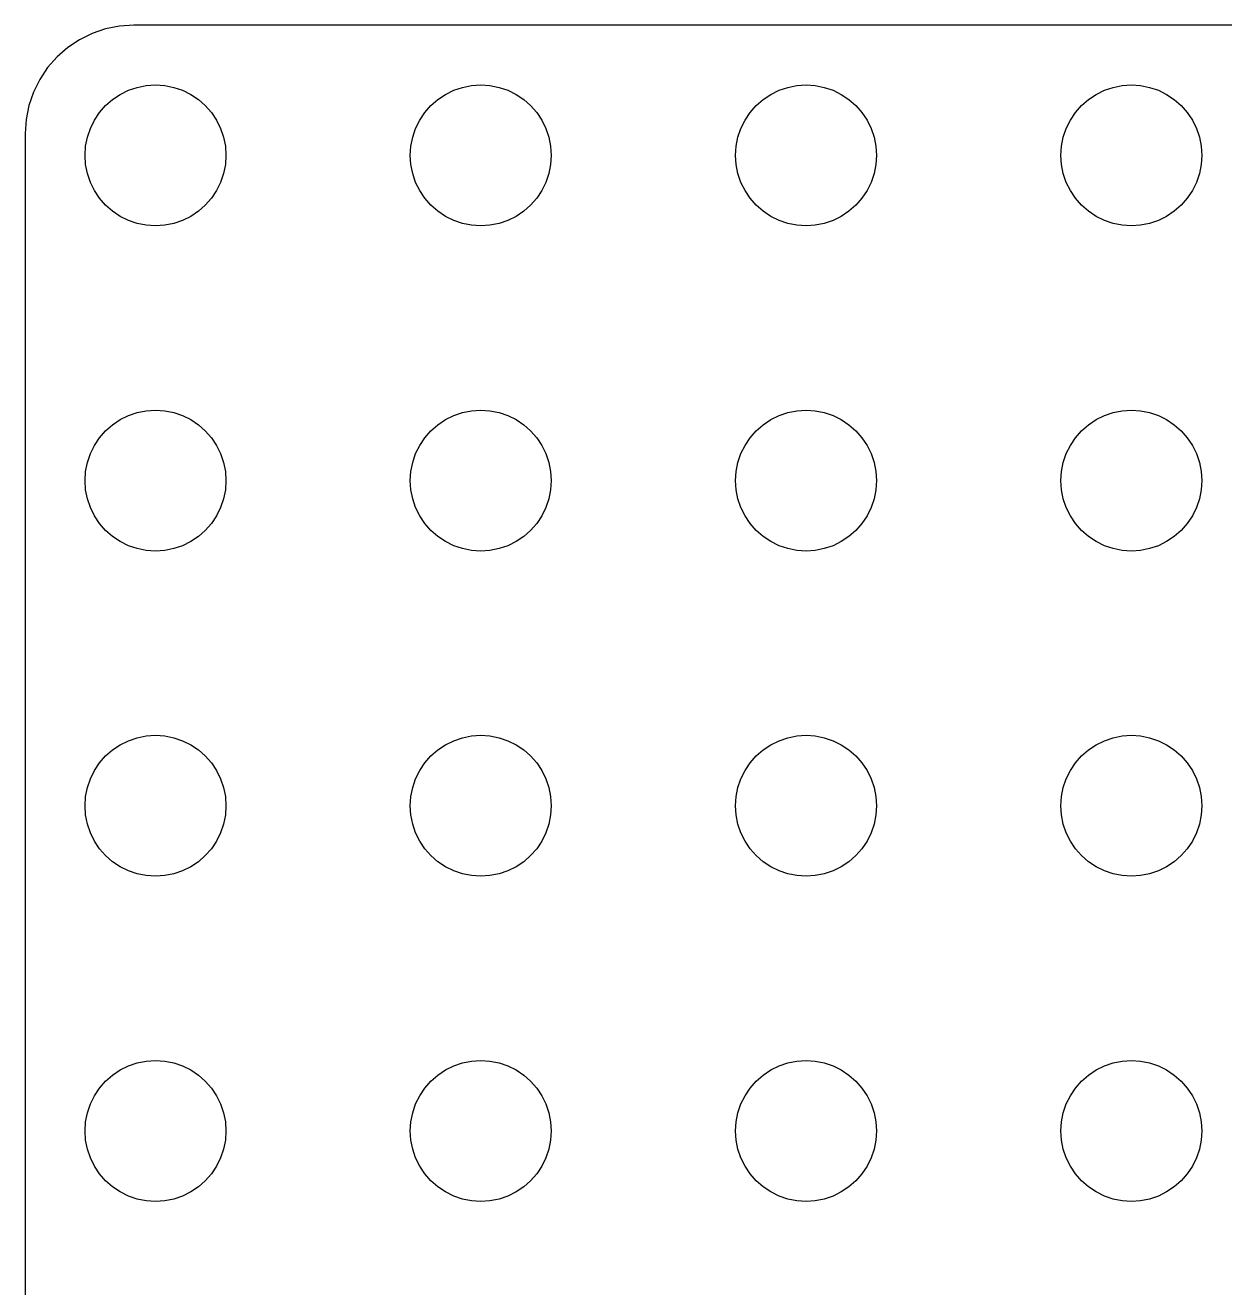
# Model space of a CAD drawing. Header units: metres. Extents: x -111 to 111, y -111 to 111.
# Drawn here: x -111 to -55.7, y 52.8 to 111 of the extents above; entities that cross this region are included whole.
import ezdxf

# ---------------------------------------------------------------- set-up
doc = ezdxf.new("R2010")
doc.units = ezdxf.units.M

msp = doc.modelspace()

# ---------------------------------------------------------------- linework, layer by layer
for p, q in [((-107.299, 110.835), (-107.918, 110.624)), ((-106.658, 110.962), (-107.299, 110.835)), ((-106.005, 111.005), (-106.658, 110.962)), ((106.005, 111.005), (-106.005, 111.005)), ((-108.505, 110.335), (-109.049, 109.972)), ((-107.918, 110.624), (-108.505, 110.335)), ((-109.541, 109.541), (-109.972, 109.049)), ((-109.049, 109.972), (-109.541, 109.541)), ((-109.972, 109.049), (-110.335, 108.505)), ((-110.335, 108.505), (-110.624, 107.918)), ((-110.624, 107.918), (-110.835, 107.299)), ((-106.978, 107.578), (-106.625, 107.815)), ((-106.625, 107.815), (-106.244, 108.003)), ((-106.244, 108.003), (-105.841, 108.139)), ((-105.841, 108.139), (-105.424, 108.222)), ((-105.424, 108.222), (-105, 108.25)), ((-105, 108.25), (-104.576, 108.222)), ((-104.576, 108.222), (-104.159, 108.139)), ((-104.159, 108.139), (-103.756, 108.003)), ((-103.756, 108.003), (-103.375, 107.815)), ((-103.375, 107.815), (-103.022, 107.578)), ((-91.9785, 107.578), (-91.625, 107.815)), ((-91.625, 107.815), (-91.2437, 108.003)), ((-91.2437, 108.003), (-90.8412, 108.139)), ((-90.8412, 108.139), (-90.4242, 108.222)), ((-90.4242, 108.222), (-90, 108.25)), ((-90, 108.25), (-89.5758, 108.222)), ((-89.5758, 108.222), (-89.1588, 108.139)), ((-89.1588, 108.139), (-88.7563, 108.003)), ((-88.7563, 108.003), (-88.375, 107.815)), ((-88.375, 107.815), (-88.0215, 107.578)), ((-76.9785, 107.578), (-76.625, 107.815)), ((-76.625, 107.815), (-76.2437, 108.003)), ((-76.2437, 108.003), (-75.8412, 108.139)), ((-75.8412, 108.139), (-75.4242, 108.222)), ((-75.4242, 108.222), (-75, 108.25)), ((-75, 108.25), (-74.5758, 108.222)), ((-74.5758, 108.222), (-74.1588, 108.139)), ((-74.1588, 108.139), (-73.7563, 108.003)), ((-73.7563, 108.003), (-73.375, 107.815)), ((-73.375, 107.815), (-73.0215, 107.578)), ((-61.9785, 107.578), (-61.625, 107.815)), ((-61.625, 107.815), (-61.2437, 108.003)), ((-61.2437, 108.003), (-60.8412, 108.139)), ((-60.8412, 108.139), (-60.4242, 108.222)), ((-60.4242, 108.222), (-60, 108.25)), ((-60, 108.25), (-59.5758, 108.222)), ((-59.5758, 108.222), (-59.1588, 108.139)), ((-59.1588, 108.139), (-58.7563, 108.003)), ((-58.7563, 108.003), (-58.375, 107.815)), ((-58.375, 107.815), (-58.0215, 107.578)), ((-110.835, 107.299), (-110.962, 106.658)), ((-107.578, 106.978), (-107.298, 107.298)), ((-107.298, 107.298), (-106.978, 107.578)), ((-103.022, 107.578), (-102.702, 107.298)), ((-102.702, 107.298), (-102.422, 106.978)), ((-92.5784, 106.978), (-92.2981, 107.298)), ((-92.2981, 107.298), (-91.9785, 107.578)), ((-88.0215, 107.578), (-87.7019, 107.298)), ((-87.7019, 107.298), (-87.4216, 106.978)), ((-77.5784, 106.978), (-77.2981, 107.298)), ((-77.2981, 107.298), (-76.9785, 107.578)), ((-73.0215, 107.578), (-72.7019, 107.298)), ((-72.7019, 107.298), (-72.4216, 106.978)), ((-62.5784, 106.978), (-62.2981, 107.298)), ((-62.2981, 107.298), (-61.9785, 107.578)), ((-58.0215, 107.578), (-57.7019, 107.298)), ((-57.7019, 107.298), (-57.4216, 106.978)), ((-110.962, 106.658), (-111.005, 106.005)), ((-108.003, 106.244), (-107.815, 106.625)), ((-107.815, 106.625), (-107.578, 106.978)), ((-102.422, 106.978), (-102.185, 106.625)), ((-102.185, 106.625), (-101.997, 106.244)), ((-93.0026, 106.244), (-92.8146, 106.625)), ((-92.8146, 106.625), (-92.5784, 106.978)), ((-87.4216, 106.978), (-87.1854, 106.625)), ((-87.1854, 106.625), (-86.9974, 106.244)), ((-78.0026, 106.244), (-77.8146, 106.625)), ((-77.8146, 106.625), (-77.5784, 106.978)), ((-72.4216, 106.978), (-72.1854, 106.625)), ((-72.1854, 106.625), (-71.9974, 106.244)), ((-63.0026, 106.244), (-62.8146, 106.625)), ((-62.8146, 106.625), (-62.5784, 106.978)), ((-57.4216, 106.978), (-57.1854, 106.625)), ((-57.1854, 106.625), (-56.9974, 106.244)), ((-111.005, 106.005), (-111.005, -106.005)), ((-108.139, 105.841), (-108.003, 106.244)), ((-101.997, 106.244), (-101.861, 105.841)), ((-93.1393, 105.841), (-93.0026, 106.244)), ((-86.9974, 106.244), (-86.8607, 105.841)), ((-78.1393, 105.841), (-78.0026, 106.244)), ((-71.9974, 106.244), (-71.8607, 105.841)), ((-63.1393, 105.841), (-63.0026, 106.244)), ((-56.9974, 106.244), (-56.8607, 105.841)), ((-108.25, 105), (-108.222, 105.424)), ((-108.222, 105.424), (-108.139, 105.841)), ((-101.861, 105.841), (-101.778, 105.424)), ((-101.778, 105.424), (-101.75, 105)), ((-93.25, 105), (-93.2222, 105.424)), ((-93.2222, 105.424), (-93.1393, 105.841)), ((-86.8607, 105.841), (-86.7778, 105.424)), ((-86.7778, 105.424), (-86.75, 105)), ((-78.25, 105), (-78.2222, 105.424)), ((-78.2222, 105.424), (-78.1393, 105.841)), ((-71.8607, 105.841), (-71.7778, 105.424)), ((-71.7778, 105.424), (-71.75, 105)), ((-63.25, 105), (-63.2222, 105.424)), ((-63.2222, 105.424), (-63.1393, 105.841)), ((-56.8607, 105.841), (-56.7778, 105.424)), ((-56.7778, 105.424), (-56.75, 105)), ((-108.222, 104.576), (-108.25, 105)), ((-101.75, 105), (-101.778, 104.576)), ((-93.2222, 104.576), (-93.25, 105)), ((-86.75, 105), (-86.7778, 104.576)), ((-78.2222, 104.576), (-78.25, 105)), ((-71.75, 105), (-71.7778, 104.576)), ((-63.2222, 104.576), (-63.25, 105)), ((-56.75, 105), (-56.7778, 104.576)), ((-108.139, 104.159), (-108.222, 104.576)), ((-101.778, 104.576), (-101.861, 104.159)), ((-93.1393, 104.159), (-93.2222, 104.576)), ((-86.7778, 104.576), (-86.8607, 104.159)), ((-78.1393, 104.159), (-78.2222, 104.576)), ((-71.7778, 104.576), (-71.8607, 104.159)), ((-63.1393, 104.159), (-63.2222, 104.576)), ((-56.7778, 104.576), (-56.8607, 104.159)), ((-108.003, 103.756), (-108.139, 104.159)), ((-107.815, 103.375), (-108.003, 103.756)), ((-101.997, 103.756), (-102.185, 103.375)), ((-101.861, 104.159), (-101.997, 103.756)), ((-93.0026, 103.756), (-93.1393, 104.159)), ((-92.8146, 103.375), (-93.0026, 103.756)), ((-86.9974, 103.756), (-87.1854, 103.375)), ((-86.8607, 104.159), (-86.9974, 103.756)), ((-78.0026, 103.756), (-78.1393, 104.159)), ((-77.8146, 103.375), (-78.0026, 103.756)), ((-71.9974, 103.756), (-72.1854, 103.375)), ((-71.8607, 104.159), (-71.9974, 103.756)), ((-63.0026, 103.756), (-63.1393, 104.159)), ((-62.8146, 103.375), (-63.0026, 103.756)), ((-56.9974, 103.756), (-57.1854, 103.375)), ((-56.8607, 104.159), (-56.9974, 103.756)), ((-107.578, 103.022), (-107.815, 103.375)), ((-102.185, 103.375), (-102.422, 103.022)), ((-92.5784, 103.022), (-92.8146, 103.375)), ((-87.1854, 103.375), (-87.4216, 103.022)), ((-77.5784, 103.022), (-77.8146, 103.375)), ((-72.1854, 103.375), (-72.4216, 103.022)), ((-62.5784, 103.022), (-62.8146, 103.375)), ((-57.1854, 103.375), (-57.4216, 103.022)), ((-107.298, 102.702), (-107.578, 103.022)), ((-106.978, 102.422), (-107.298, 102.702)), ((-102.702, 102.702), (-103.022, 102.422)), ((-102.422, 103.022), (-102.702, 102.702)), ((-92.2981, 102.702), (-92.5784, 103.022)), ((-91.9785, 102.422), (-92.2981, 102.702)), ((-87.7019, 102.702), (-88.0215, 102.422)), ((-87.4216, 103.022), (-87.7019, 102.702)), ((-77.2981, 102.702), (-77.5784, 103.022)), ((-76.9785, 102.422), (-77.2981, 102.702)), ((-72.7019, 102.702), (-73.0215, 102.422)), ((-72.4216, 103.022), (-72.7019, 102.702)), ((-62.2981, 102.702), (-62.5784, 103.022)), ((-61.9785, 102.422), (-62.2981, 102.702)), ((-57.7019, 102.702), (-58.0215, 102.422)), ((-57.4216, 103.022), (-57.7019, 102.702)), ((-106.625, 102.185), (-106.978, 102.422)), ((-106.244, 101.997), (-106.625, 102.185)), ((-105.841, 101.861), (-106.244, 101.997)), ((-103.756, 101.997), (-104.159, 101.861)), ((-103.375, 102.185), (-103.756, 101.997)), ((-103.022, 102.422), (-103.375, 102.185)), ((-91.625, 102.185), (-91.9785, 102.422)), ((-91.2437, 101.997), (-91.625, 102.185)), ((-90.8412, 101.861), (-91.2437, 101.997)), ((-88.7563, 101.997), (-89.1588, 101.861)), ((-88.375, 102.185), (-88.7563, 101.997)), ((-88.0215, 102.422), (-88.375, 102.185)), ((-76.625, 102.185), (-76.9785, 102.422)), ((-76.2437, 101.997), (-76.625, 102.185)), ((-75.8412, 101.861), (-76.2437, 101.997)), ((-73.7563, 101.997), (-74.1588, 101.861)), ((-73.375, 102.185), (-73.7563, 101.997)), ((-73.0215, 102.422), (-73.375, 102.185)), ((-61.625, 102.185), (-61.9785, 102.422)), ((-61.2437, 101.997), (-61.625, 102.185)), ((-60.8412, 101.861), (-61.2437, 101.997)), ((-58.7563, 101.997), (-59.1588, 101.861)), ((-58.375, 102.185), (-58.7563, 101.997)), ((-58.0215, 102.422), (-58.375, 102.185)), ((-105.424, 101.778), (-105.841, 101.861)), ((-105, 101.75), (-105.424, 101.778)), ((-104.576, 101.778), (-105, 101.75)), ((-104.159, 101.861), (-104.576, 101.778)), ((-90.4242, 101.778), (-90.8412, 101.861)), ((-90, 101.75), (-90.4242, 101.778)), ((-89.5758, 101.778), (-90, 101.75)), ((-89.1588, 101.861), (-89.5758, 101.778)), ((-75.4242, 101.778), (-75.8412, 101.861)), ((-75, 101.75), (-75.4242, 101.778)), ((-74.5758, 101.778), (-75, 101.75)), ((-74.1588, 101.861), (-74.5758, 101.778)), ((-60.4242, 101.778), (-60.8412, 101.861)), ((-60, 101.75), (-60.4242, 101.778)), ((-59.5758, 101.778), (-60, 101.75)), ((-59.1588, 101.861), (-59.5758, 101.778)), ((-105.841, 93.1393), (-105.424, 93.2222)), ((-105.424, 93.2222), (-105, 93.25)), ((-105, 93.25), (-104.576, 93.2222)), ((-104.576, 93.2222), (-104.159, 93.1393)), ((-90.8412, 93.1393), (-90.4242, 93.2222)), ((-90.4242, 93.2222), (-90, 93.25)), ((-90, 93.25), (-89.5758, 93.2222)), ((-89.5758, 93.2222), (-89.1588, 93.1393)), ((-75.8412, 93.1393), (-75.4242, 93.2222)), ((-75.4242, 93.2222), (-75, 93.25)), ((-75, 93.25), (-74.5758, 93.2222)), ((-74.5758, 93.2222), (-74.1588, 93.1393)), ((-60.8412, 93.1393), (-60.4242, 93.2222)), ((-60.4242, 93.2222), (-60, 93.25)), ((-60, 93.25), (-59.5758, 93.2222)), ((-59.5758, 93.2222), (-59.1588, 93.1393)), ((-106.978, 92.5784), (-106.625, 92.8146)), ((-106.625, 92.8146), (-106.244, 93.0026)), ((-106.244, 93.0026), (-105.841, 93.1393)), ((-104.159, 93.1393), (-103.756, 93.0026)), ((-103.756, 93.0026), (-103.375, 92.8146)), ((-103.375, 92.8146), (-103.022, 92.5784)), ((-91.9785, 92.5784), (-91.625, 92.8146)), ((-91.625, 92.8146), (-91.2437, 93.0026)), ((-91.2437, 93.0026), (-90.8412, 93.1393)), ((-89.1588, 93.1393), (-88.7563, 93.0026)), ((-88.7563, 93.0026), (-88.375, 92.8146)), ((-88.375, 92.8146), (-88.0215, 92.5784)), ((-76.9785, 92.5784), (-76.625, 92.8146)), ((-76.625, 92.8146), (-76.2437, 93.0026)), ((-76.2437, 93.0026), (-75.8412, 93.1393)), ((-74.1588, 93.1393), (-73.7563, 93.0026)), ((-73.7563, 93.0026), (-73.375, 92.8146)), ((-73.375, 92.8146), (-73.0215, 92.5784)), ((-61.9785, 92.5784), (-61.625, 92.8146)), ((-61.625, 92.8146), (-61.2437, 93.0026)), ((-61.2437, 93.0026), (-60.8412, 93.1393)), ((-59.1588, 93.1393), (-58.7563, 93.0026)), ((-58.7563, 93.0026), (-58.375, 92.8146)), ((-58.375, 92.8146), (-58.0215, 92.5784)), ((-107.578, 91.9785), (-107.298, 92.2981)), ((-107.298, 92.2981), (-106.978, 92.5784)), ((-103.022, 92.5784), (-102.702, 92.2981)), ((-102.702, 92.2981), (-102.422, 91.9785)), ((-92.5784, 91.9785), (-92.2981, 92.2981)), ((-92.2981, 92.2981), (-91.9785, 92.5784)), ((-88.0215, 92.5784), (-87.7019, 92.2981)), ((-87.7019, 92.2981), (-87.4216, 91.9785)), ((-77.5784, 91.9785), (-77.2981, 92.2981)), ((-77.2981, 92.2981), (-76.9785, 92.5784)), ((-73.0215, 92.5784), (-72.7019, 92.2981)), ((-72.7019, 92.2981), (-72.4216, 91.9785)), ((-62.5784, 91.9785), (-62.2981, 92.2981)), ((-62.2981, 92.2981), (-61.9785, 92.5784)), ((-58.0215, 92.5784), (-57.7019, 92.2981)), ((-57.7019, 92.2981), (-57.4216, 91.9785)), ((-108.003, 91.2437), (-107.815, 91.625)), ((-107.815, 91.625), (-107.578, 91.9785)), ((-102.422, 91.9785), (-102.185, 91.625)), ((-102.185, 91.625), (-101.997, 91.2437)), ((-93.0026, 91.2437), (-92.8146, 91.625)), ((-92.8146, 91.625), (-92.5784, 91.9785)), ((-87.4216, 91.9785), (-87.1854, 91.625)), ((-87.1854, 91.625), (-86.9974, 91.2437)), ((-78.0026, 91.2437), (-77.8146, 91.625)), ((-77.8146, 91.625), (-77.5784, 91.9785)), ((-72.4216, 91.9785), (-72.1854, 91.625)), ((-72.1854, 91.625), (-71.9974, 91.2437)), ((-63.0026, 91.2437), (-62.8146, 91.625)), ((-62.8146, 91.625), (-62.5784, 91.9785)), ((-57.4216, 91.9785), (-57.1854, 91.625)), ((-57.1854, 91.625), (-56.9974, 91.2437)), ((-108.139, 90.8412), (-108.003, 91.2437)), ((-101.997, 91.2437), (-101.861, 90.8412)), ((-93.1393, 90.8412), (-93.0026, 91.2437)), ((-86.9974, 91.2437), (-86.8607, 90.8412)), ((-78.1393, 90.8412), (-78.0026, 91.2437)), ((-71.9974, 91.2437), (-71.8607, 90.8412)), ((-63.1393, 90.8412), (-63.0026, 91.2437)), ((-56.9974, 91.2437), (-56.8607, 90.8412)), ((-108.25, 90), (-108.222, 90.4242)), ((-108.222, 90.4242), (-108.139, 90.8412)), ((-101.861, 90.8412), (-101.778, 90.4242)), ((-101.778, 90.4242), (-101.75, 90)), ((-93.25, 90), (-93.2222, 90.4242)), ((-93.2222, 90.4242), (-93.1393, 90.8412)), ((-86.8607, 90.8412), (-86.7778, 90.4242)), ((-86.7778, 90.4242), (-86.75, 90)), ((-78.25, 90), (-78.2222, 90.4242)), ((-78.2222, 90.4242), (-78.1393, 90.8412)), ((-71.8607, 90.8412), (-71.7778, 90.4242)), ((-71.7778, 90.4242), (-71.75, 90)), ((-63.25, 90), (-63.2222, 90.4242)), ((-63.2222, 90.4242), (-63.1393, 90.8412)), ((-56.8607, 90.8412), (-56.7778, 90.4242)), ((-56.7778, 90.4242), (-56.75, 90)), ((-108.222, 89.5758), (-108.25, 90)), ((-101.75, 90), (-101.778, 89.5758)), ((-93.2222, 89.5758), (-93.25, 90)), ((-86.75, 90), (-86.7778, 89.5758)), ((-78.2222, 89.5758), (-78.25, 90)), ((-71.75, 90), (-71.7778, 89.5758)), ((-63.2222, 89.5758), (-63.25, 90)), ((-56.75, 90), (-56.7778, 89.5758)), ((-108.139, 89.1588), (-108.222, 89.5758)), ((-108.003, 88.7563), (-108.139, 89.1588)), ((-101.861, 89.1588), (-101.997, 88.7563)), ((-101.778, 89.5758), (-101.861, 89.1588)), ((-93.1393, 89.1588), (-93.2222, 89.5758)), ((-93.0026, 88.7563), (-93.1393, 89.1588)), ((-86.8607, 89.1588), (-86.9974, 88.7563)), ((-86.7778, 89.5758), (-86.8607, 89.1588)), ((-78.1393, 89.1588), (-78.2222, 89.5758)), ((-78.0026, 88.7563), (-78.1393, 89.1588)), ((-71.8607, 89.1588), (-71.9974, 88.7563)), ((-71.7778, 89.5758), (-71.8607, 89.1588)), ((-63.1393, 89.1588), (-63.2222, 89.5758)), ((-63.0026, 88.7563), (-63.1393, 89.1588)), ((-56.8607, 89.1588), (-56.9974, 88.7563)), ((-56.7778, 89.5758), (-56.8607, 89.1588)), ((-107.815, 88.375), (-108.003, 88.7563)), ((-101.997, 88.7563), (-102.185, 88.375)), ((-92.8146, 88.375), (-93.0026, 88.7563)), ((-86.9974, 88.7563), (-87.1854, 88.375)), ((-77.8146, 88.375), (-78.0026, 88.7563)), ((-71.9974, 88.7563), (-72.1854, 88.375)), ((-62.8146, 88.375), (-63.0026, 88.7563)), ((-56.9974, 88.7563), (-57.1854, 88.375)), ((-107.578, 88.0215), (-107.815, 88.375)), ((-107.298, 87.7019), (-107.578, 88.0215)), ((-102.422, 88.0215), (-102.702, 87.7019)), ((-102.185, 88.375), (-102.422, 88.0215)), ((-92.5784, 88.0215), (-92.8146, 88.375)), ((-92.2981, 87.7019), (-92.5784, 88.0215)), ((-87.4216, 88.0215), (-87.7019, 87.7019)), ((-87.1854, 88.375), (-87.4216, 88.0215)), ((-77.5784, 88.0215), (-77.8146, 88.375)), ((-77.2981, 87.7019), (-77.5784, 88.0215)), ((-72.4216, 88.0215), (-72.7019, 87.7019)), ((-72.1854, 88.375), (-72.4216, 88.0215)), ((-62.5784, 88.0215), (-62.8146, 88.375)), ((-62.2981, 87.7019), (-62.5784, 88.0215)), ((-57.4216, 88.0215), (-57.7019, 87.7019)), ((-57.1854, 88.375), (-57.4216, 88.0215)), ((-106.978, 87.4216), (-107.298, 87.7019)), ((-106.625, 87.1854), (-106.978, 87.4216)), ((-103.022, 87.4216), (-103.375, 87.1854)), ((-102.702, 87.7019), (-103.022, 87.4216)), ((-91.9785, 87.4216), (-92.2981, 87.7019)), ((-91.625, 87.1854), (-91.9785, 87.4216)), ((-88.0215, 87.4216), (-88.375, 87.1854)), ((-87.7019, 87.7019), (-88.0215, 87.4216)), ((-76.9785, 87.4216), (-77.2981, 87.7019)), ((-76.625, 87.1854), (-76.9785, 87.4216)), ((-73.0215, 87.4216), (-73.375, 87.1854)), ((-72.7019, 87.7019), (-73.0215, 87.4216)), ((-61.9785, 87.4216), (-62.2981, 87.7019)), ((-61.625, 87.1854), (-61.9785, 87.4216)), ((-58.0215, 87.4216), (-58.375, 87.1854)), ((-57.7019, 87.7019), (-58.0215, 87.4216)), ((-106.244, 86.9974), (-106.625, 87.1854)), ((-105.841, 86.8607), (-106.244, 86.9974)), ((-105.424, 86.7778), (-105.841, 86.8607)), ((-105, 86.75), (-105.424, 86.7778)), ((-104.576, 86.7778), (-105, 86.75)), ((-104.159, 86.8607), (-104.576, 86.7778)), ((-103.756, 86.9974), (-104.159, 86.8607)), ((-103.375, 87.1854), (-103.756, 86.9974)), ((-91.2437, 86.9974), (-91.625, 87.1854)), ((-90.8412, 86.8607), (-91.2437, 86.9974)), ((-90.4242, 86.7778), (-90.8412, 86.8607)), ((-90, 86.75), (-90.4242, 86.7778)), ((-89.5758, 86.7778), (-90, 86.75)), ((-89.1588, 86.8607), (-89.5758, 86.7778)), ((-88.7563, 86.9974), (-89.1588, 86.8607)), ((-88.375, 87.1854), (-88.7563, 86.9974)), ((-76.2437, 86.9974), (-76.625, 87.1854)), ((-75.8412, 86.8607), (-76.2437, 86.9974)), ((-75.4242, 86.7778), (-75.8412, 86.8607)), ((-75, 86.75), (-75.4242, 86.7778)), ((-74.5758, 86.7778), (-75, 86.75)), ((-74.1588, 86.8607), (-74.5758, 86.7778)), ((-73.7563, 86.9974), (-74.1588, 86.8607)), ((-73.375, 87.1854), (-73.7563, 86.9974)), ((-61.2437, 86.9974), (-61.625, 87.1854)), ((-60.8412, 86.8607), (-61.2437, 86.9974)), ((-60.4242, 86.7778), (-60.8412, 86.8607)), ((-60, 86.75), (-60.4242, 86.7778)), ((-59.5758, 86.7778), (-60, 86.75)), ((-59.1588, 86.8607), (-59.5758, 86.7778)), ((-58.7563, 86.9974), (-59.1588, 86.8607)), ((-58.375, 87.1854), (-58.7563, 86.9974)), ((-106.244, 78.0026), (-105.841, 78.1393)), ((-105.841, 78.1393), (-105.424, 78.2222)), ((-105.424, 78.2222), (-105, 78.25)), ((-105, 78.25), (-104.576, 78.2222)), ((-104.576, 78.2222), (-104.159, 78.1393)), ((-104.159, 78.1393), (-103.756, 78.0026)), ((-91.2437, 78.0026), (-90.8412, 78.1393)), ((-90.8412, 78.1393), (-90.4242, 78.2222)), ((-90.4242, 78.2222), (-90, 78.25)), ((-90, 78.25), (-89.5758, 78.2222)), ((-89.5758, 78.2222), (-89.1588, 78.1393)), ((-89.1588, 78.1393), (-88.7563, 78.0026)), ((-76.2437, 78.0026), (-75.8412, 78.1393)), ((-75.8412, 78.1393), (-75.4242, 78.2222)), ((-75.4242, 78.2222), (-75, 78.25)), ((-75, 78.25), (-74.5758, 78.2222)), ((-74.5758, 78.2222), (-74.1588, 78.1393)), ((-74.1588, 78.1393), (-73.7563, 78.0026)), ((-61.2437, 78.0026), (-60.8412, 78.1393)), ((-60.8412, 78.1393), (-60.4242, 78.2222)), ((-60.4242, 78.2222), (-60, 78.25)), ((-60, 78.25), (-59.5758, 78.2222)), ((-59.5758, 78.2222), (-59.1588, 78.1393)), ((-59.1588, 78.1393), (-58.7563, 78.0026)), ((-107.298, 77.2981), (-106.978, 77.5784)), ((-106.978, 77.5784), (-106.625, 77.8146)), ((-106.625, 77.8146), (-106.244, 78.0026)), ((-103.756, 78.0026), (-103.375, 77.8146)), ((-103.375, 77.8146), (-103.022, 77.5784)), ((-103.022, 77.5784), (-102.702, 77.2981)), ((-92.2981, 77.2981), (-91.9785, 77.5784)), ((-91.9785, 77.5784), (-91.625, 77.8146)), ((-91.625, 77.8146), (-91.2437, 78.0026)), ((-88.7563, 78.0026), (-88.375, 77.8146)), ((-88.375, 77.8146), (-88.0215, 77.5784)), ((-88.0215, 77.5784), (-87.7019, 77.2981)), ((-77.2981, 77.2981), (-76.9785, 77.5784)), ((-76.9785, 77.5784), (-76.625, 77.8146)), ((-76.625, 77.8146), (-76.2437, 78.0026)), ((-73.7563, 78.0026), (-73.375, 77.8146)), ((-73.375, 77.8146), (-73.0215, 77.5784)), ((-73.0215, 77.5784), (-72.7019, 77.2981)), ((-62.2981, 77.2981), (-61.9785, 77.5784)), ((-61.9785, 77.5784), (-61.625, 77.8146)), ((-61.625, 77.8146), (-61.2437, 78.0026)), ((-58.7563, 78.0026), (-58.375, 77.8146)), ((-58.375, 77.8146), (-58.0215, 77.5784)), ((-58.0215, 77.5784), (-57.7019, 77.2981)), ((-107.815, 76.625), (-107.578, 76.9785)), ((-107.578, 76.9785), (-107.298, 77.2981)), ((-102.702, 77.2981), (-102.422, 76.9785)), ((-102.422, 76.9785), (-102.185, 76.625)), ((-92.8146, 76.625), (-92.5784, 76.9785)), ((-92.5784, 76.9785), (-92.2981, 77.2981)), ((-87.7019, 77.2981), (-87.4216, 76.9785)), ((-87.4216, 76.9785), (-87.1854, 76.625)), ((-77.8146, 76.625), (-77.5784, 76.9785)), ((-77.5784, 76.9785), (-77.2981, 77.2981)), ((-72.7019, 77.2981), (-72.4216, 76.9785)), ((-72.4216, 76.9785), (-72.1854, 76.625)), ((-62.8146, 76.625), (-62.5784, 76.9785)), ((-62.5784, 76.9785), (-62.2981, 77.2981)), ((-57.7019, 77.2981), (-57.4216, 76.9785)), ((-57.4216, 76.9785), (-57.1854, 76.625)), ((-108.003, 76.2437), (-107.815, 76.625)), ((-102.185, 76.625), (-101.997, 76.2437)), ((-93.0026, 76.2437), (-92.8146, 76.625)), ((-87.1854, 76.625), (-86.9974, 76.2437)), ((-78.0026, 76.2437), (-77.8146, 76.625)), ((-72.1854, 76.625), (-71.9974, 76.2437)), ((-63.0026, 76.2437), (-62.8146, 76.625)), ((-57.1854, 76.625), (-56.9974, 76.2437)), ((-108.222, 75.4242), (-108.139, 75.8412)), ((-108.139, 75.8412), (-108.003, 76.2437)), ((-101.997, 76.2437), (-101.861, 75.8412)), ((-101.861, 75.8412), (-101.778, 75.4242)), ((-93.2222, 75.4242), (-93.1393, 75.8412)), ((-93.1393, 75.8412), (-93.0026, 76.2437)), ((-86.9974, 76.2437), (-86.8607, 75.8412)), ((-86.8607, 75.8412), (-86.7778, 75.4242)), ((-78.2222, 75.4242), (-78.1393, 75.8412)), ((-78.1393, 75.8412), (-78.0026, 76.2437)), ((-71.9974, 76.2437), (-71.8607, 75.8412)), ((-71.8607, 75.8412), (-71.7778, 75.4242)), ((-63.2222, 75.4242), (-63.1393, 75.8412)), ((-63.1393, 75.8412), (-63.0026, 76.2437)), ((-56.9974, 76.2437), (-56.8607, 75.8412)), ((-56.8607, 75.8412), (-56.7778, 75.4242)), ((-108.25, 75), (-108.222, 75.4242)), ((-101.778, 75.4242), (-101.75, 75)), ((-93.25, 75), (-93.2222, 75.4242)), ((-86.7778, 75.4242), (-86.75, 75)), ((-78.25, 75), (-78.2222, 75.4242)), ((-71.7778, 75.4242), (-71.75, 75)), ((-63.25, 75), (-63.2222, 75.4242)), ((-56.7778, 75.4242), (-56.75, 75)), ((-108.222, 74.5758), (-108.25, 75)), ((-108.139, 74.1588), (-108.222, 74.5758)), ((-101.778, 74.5758), (-101.861, 74.1588)), ((-101.75, 75), (-101.778, 74.5758)), ((-93.2222, 74.5758), (-93.25, 75)), ((-93.1393, 74.1588), (-93.2222, 74.5758)), ((-86.7778, 74.5758), (-86.8607, 74.1588)), ((-86.75, 75), (-86.7778, 74.5758)), ((-78.2222, 74.5758), (-78.25, 75)), ((-78.1393, 74.1588), (-78.2222, 74.5758)), ((-71.7778, 74.5758), (-71.8607, 74.1588)), ((-71.75, 75), (-71.7778, 74.5758)), ((-63.2222, 74.5758), (-63.25, 75)), ((-63.1393, 74.1588), (-63.2222, 74.5758)), ((-56.7778, 74.5758), (-56.8607, 74.1588)), ((-56.75, 75), (-56.7778, 74.5758)), ((-108.003, 73.7563), (-108.139, 74.1588)), ((-101.861, 74.1588), (-101.997, 73.7563)), ((-93.0026, 73.7563), (-93.1393, 74.1588)), ((-86.8607, 74.1588), (-86.9974, 73.7563)), ((-78.0026, 73.7563), (-78.1393, 74.1588)), ((-71.8607, 74.1588), (-71.9974, 73.7563)), ((-63.0026, 73.7563), (-63.1393, 74.1588)), ((-56.8607, 74.1588), (-56.9974, 73.7563)), ((-107.815, 73.375), (-108.003, 73.7563)), ((-101.997, 73.7563), (-102.185, 73.375)), ((-92.8146, 73.375), (-93.0026, 73.7563)), ((-86.9974, 73.7563), (-87.1854, 73.375)), ((-77.8146, 73.375), (-78.0026, 73.7563)), ((-71.9974, 73.7563), (-72.1854, 73.375)), ((-62.8146, 73.375), (-63.0026, 73.7563)), ((-56.9974, 73.7563), (-57.1854, 73.375)), ((-107.578, 73.0215), (-107.815, 73.375)), ((-107.298, 72.7019), (-107.578, 73.0215)), ((-102.422, 73.0215), (-102.702, 72.7019)), ((-102.185, 73.375), (-102.422, 73.0215)), ((-92.5784, 73.0215), (-92.8146, 73.375)), ((-92.2981, 72.7019), (-92.5784, 73.0215)), ((-87.4216, 73.0215), (-87.7019, 72.7019)), ((-87.1854, 73.375), (-87.4216, 73.0215)), ((-77.5784, 73.0215), (-77.8146, 73.375)), ((-77.2981, 72.7019), (-77.5784, 73.0215)), ((-72.4216, 73.0215), (-72.7019, 72.7019)), ((-72.1854, 73.375), (-72.4216, 73.0215)), ((-62.5784, 73.0215), (-62.8146, 73.375)), ((-62.2981, 72.7019), (-62.5784, 73.0215)), ((-57.4216, 73.0215), (-57.7019, 72.7019)), ((-57.1854, 73.375), (-57.4216, 73.0215)), ((-106.978, 72.4216), (-107.298, 72.7019)), ((-106.625, 72.1854), (-106.978, 72.4216)), ((-103.022, 72.4216), (-103.375, 72.1854)), ((-102.702, 72.7019), (-103.022, 72.4216)), ((-91.9785, 72.4216), (-92.2981, 72.7019)), ((-91.625, 72.1854), (-91.9785, 72.4216)), ((-88.0215, 72.4216), (-88.375, 72.1854)), ((-87.7019, 72.7019), (-88.0215, 72.4216)), ((-76.9785, 72.4216), (-77.2981, 72.7019)), ((-76.625, 72.1854), (-76.9785, 72.4216)), ((-73.0215, 72.4216), (-73.375, 72.1854)), ((-72.7019, 72.7019), (-73.0215, 72.4216)), ((-61.9785, 72.4216), (-62.2981, 72.7019)), ((-61.625, 72.1854), (-61.9785, 72.4216)), ((-58.0215, 72.4216), (-58.375, 72.1854)), ((-57.7019, 72.7019), (-58.0215, 72.4216)), ((-106.244, 71.9974), (-106.625, 72.1854)), ((-105.841, 71.8607), (-106.244, 71.9974)), ((-105.424, 71.7778), (-105.841, 71.8607)), ((-105, 71.75), (-105.424, 71.7778)), ((-104.576, 71.7778), (-105, 71.75)), ((-104.159, 71.8607), (-104.576, 71.7778)), ((-103.756, 71.9974), (-104.159, 71.8607)), ((-103.375, 72.1854), (-103.756, 71.9974)), ((-91.2437, 71.9974), (-91.625, 72.1854)), ((-90.8412, 71.8607), (-91.2437, 71.9974)), ((-90.4242, 71.7778), (-90.8412, 71.8607)), ((-90, 71.75), (-90.4242, 71.7778)), ((-89.5758, 71.7778), (-90, 71.75)), ((-89.1588, 71.8607), (-89.5758, 71.7778)), ((-88.7563, 71.9974), (-89.1588, 71.8607)), ((-88.375, 72.1854), (-88.7563, 71.9974)), ((-76.2437, 71.9974), (-76.625, 72.1854)), ((-75.8412, 71.8607), (-76.2437, 71.9974)), ((-75.4242, 71.7778), (-75.8412, 71.8607)), ((-75, 71.75), (-75.4242, 71.7778)), ((-74.5758, 71.7778), (-75, 71.75)), ((-74.1588, 71.8607), (-74.5758, 71.7778)), ((-73.7563, 71.9974), (-74.1588, 71.8607)), ((-73.375, 72.1854), (-73.7563, 71.9974)), ((-61.2437, 71.9974), (-61.625, 72.1854)), ((-60.8412, 71.8607), (-61.2437, 71.9974)), ((-60.4242, 71.7778), (-60.8412, 71.8607)), ((-60, 71.75), (-60.4242, 71.7778)), ((-59.5758, 71.7778), (-60, 71.75)), ((-59.1588, 71.8607), (-59.5758, 71.7778)), ((-58.7563, 71.9974), (-59.1588, 71.8607)), ((-58.375, 72.1854), (-58.7563, 71.9974)), ((-106.625, 62.8146), (-106.244, 63.0026)), ((-106.244, 63.0026), (-105.841, 63.1393)), ((-105.841, 63.1393), (-105.424, 63.2222)), ((-105.424, 63.2222), (-105, 63.25)), ((-105, 63.25), (-104.576, 63.2222)), ((-104.576, 63.2222), (-104.159, 63.1393)), ((-104.159, 63.1393), (-103.756, 63.0026)), ((-103.756, 63.0026), (-103.375, 62.8146)), ((-91.625, 62.8146), (-91.2437, 63.0026)), ((-91.2437, 63.0026), (-90.8412, 63.1393)), ((-90.8412, 63.1393), (-90.4242, 63.2222)), ((-90.4242, 63.2222), (-90, 63.25)), ((-90, 63.25), (-89.5758, 63.2222)), ((-89.5758, 63.2222), (-89.1588, 63.1393)), ((-89.1588, 63.1393), (-88.7563, 63.0026)), ((-88.7563, 63.0026), (-88.375, 62.8146)), ((-76.625, 62.8146), (-76.2437, 63.0026)), ((-76.2437, 63.0026), (-75.8412, 63.1393)), ((-75.8412, 63.1393), (-75.4242, 63.2222)), ((-75.4242, 63.2222), (-75, 63.25)), ((-75, 63.25), (-74.5758, 63.2222)), ((-74.5758, 63.2222), (-74.1588, 63.1393)), ((-74.1588, 63.1393), (-73.7563, 63.0026)), ((-73.7563, 63.0026), (-73.375, 62.8146)), ((-61.625, 62.8146), (-61.2437, 63.0026)), ((-61.2437, 63.0026), (-60.8412, 63.1393)), ((-60.8412, 63.1393), (-60.4242, 63.2222)), ((-60.4242, 63.2222), (-60, 63.25)), ((-60, 63.25), (-59.5758, 63.2222)), ((-59.5758, 63.2222), (-59.1588, 63.1393)), ((-59.1588, 63.1393), (-58.7563, 63.0026)), ((-58.7563, 63.0026), (-58.375, 62.8146)), ((-107.298, 62.2981), (-106.978, 62.5784)), ((-106.978, 62.5784), (-106.625, 62.8146)), ((-103.375, 62.8146), (-103.022, 62.5784)), ((-103.022, 62.5784), (-102.702, 62.2981)), ((-92.2981, 62.2981), (-91.9785, 62.5784)), ((-91.9785, 62.5784), (-91.625, 62.8146)), ((-88.375, 62.8146), (-88.0215, 62.5784)), ((-88.0215, 62.5784), (-87.7019, 62.2981)), ((-77.2981, 62.2981), (-76.9785, 62.5784)), ((-76.9785, 62.5784), (-76.625, 62.8146)), ((-73.375, 62.8146), (-73.0215, 62.5784)), ((-73.0215, 62.5784), (-72.7019, 62.2981)), ((-62.2981, 62.2981), (-61.9785, 62.5784)), ((-61.9785, 62.5784), (-61.625, 62.8146)), ((-58.375, 62.8146), (-58.0215, 62.5784)), ((-58.0215, 62.5784), (-57.7019, 62.2981)), ((-107.815, 61.625), (-107.578, 61.9785)), ((-107.578, 61.9785), (-107.298, 62.2981)), ((-102.702, 62.2981), (-102.422, 61.9785)), ((-102.422, 61.9785), (-102.185, 61.625)), ((-92.8146, 61.625), (-92.5784, 61.9785)), ((-92.5784, 61.9785), (-92.2981, 62.2981)), ((-87.7019, 62.2981), (-87.4216, 61.9785)), ((-87.4216, 61.9785), (-87.1854, 61.625)), ((-77.8146, 61.625), (-77.5784, 61.9785)), ((-77.5784, 61.9785), (-77.2981, 62.2981)), ((-72.7019, 62.2981), (-72.4216, 61.9785)), ((-72.4216, 61.9785), (-72.1854, 61.625)), ((-62.8146, 61.625), (-62.5784, 61.9785)), ((-62.5784, 61.9785), (-62.2981, 62.2981)), ((-57.7019, 62.2981), (-57.4216, 61.9785)), ((-57.4216, 61.9785), (-57.1854, 61.625)), ((-108.139, 60.8412), (-108.003, 61.2437)), ((-108.003, 61.2437), (-107.815, 61.625)), ((-102.185, 61.625), (-101.997, 61.2437)), ((-101.997, 61.2437), (-101.861, 60.8412)), ((-93.1393, 60.8412), (-93.0026, 61.2437)), ((-93.0026, 61.2437), (-92.8146, 61.625)), ((-87.1854, 61.625), (-86.9974, 61.2437)), ((-86.9974, 61.2437), (-86.8607, 60.8412)), ((-78.1393, 60.8412), (-78.0026, 61.2437)), ((-78.0026, 61.2437), (-77.8146, 61.625)), ((-72.1854, 61.625), (-71.9974, 61.2437)), ((-71.9974, 61.2437), (-71.8607, 60.8412)), ((-63.1393, 60.8412), (-63.0026, 61.2437)), ((-63.0026, 61.2437), (-62.8146, 61.625)), ((-57.1854, 61.625), (-56.9974, 61.2437)), ((-56.9974, 61.2437), (-56.8607, 60.8412)), ((-108.222, 60.4242), (-108.139, 60.8412)), ((-101.861, 60.8412), (-101.778, 60.4242)), ((-93.2222, 60.4242), (-93.1393, 60.8412)), ((-86.8607, 60.8412), (-86.7778, 60.4242)), ((-78.2222, 60.4242), (-78.1393, 60.8412)), ((-71.8607, 60.8412), (-71.7778, 60.4242)), ((-63.2222, 60.4242), (-63.1393, 60.8412)), ((-56.8607, 60.8412), (-56.7778, 60.4242)), ((-108.25, 60), (-108.222, 60.4242)), ((-108.222, 59.5758), (-108.25, 60)), ((-101.778, 60.4242), (-101.75, 60)), ((-101.75, 60), (-101.778, 59.5758)), ((-93.25, 60), (-93.2222, 60.4242)), ((-93.2222, 59.5758), (-93.25, 60)), ((-86.7778, 60.4242), (-86.75, 60)), ((-86.75, 60), (-86.7778, 59.5758)), ((-78.25, 60), (-78.2222, 60.4242)), ((-78.2222, 59.5758), (-78.25, 60)), ((-71.7778, 60.4242), (-71.75, 60)), ((-71.75, 60), (-71.7778, 59.5758)), ((-63.25, 60), (-63.2222, 60.4242)), ((-63.2222, 59.5758), (-63.25, 60)), ((-56.7778, 60.4242), (-56.75, 60)), ((-56.75, 60), (-56.7778, 59.5758)), ((-108.139, 59.1588), (-108.222, 59.5758)), ((-101.778, 59.5758), (-101.861, 59.1588)), ((-93.1393, 59.1588), (-93.2222, 59.5758)), ((-86.7778, 59.5758), (-86.8607, 59.1588)), ((-78.1393, 59.1588), (-78.2222, 59.5758)), ((-71.7778, 59.5758), (-71.8607, 59.1588)), ((-63.1393, 59.1588), (-63.2222, 59.5758)), ((-56.7778, 59.5758), (-56.8607, 59.1588)), ((-108.003, 58.7563), (-108.139, 59.1588)), ((-101.861, 59.1588), (-101.997, 58.7563)), ((-93.0026, 58.7563), (-93.1393, 59.1588)), ((-86.8607, 59.1588), (-86.9974, 58.7563)), ((-78.0026, 58.7563), (-78.1393, 59.1588)), ((-71.8607, 59.1588), (-71.9974, 58.7563)), ((-63.0026, 58.7563), (-63.1393, 59.1588)), ((-56.8607, 59.1588), (-56.9974, 58.7563)), ((-107.815, 58.375), (-108.003, 58.7563)), ((-107.578, 58.0215), (-107.815, 58.375)), ((-102.185, 58.375), (-102.422, 58.0215)), ((-101.997, 58.7563), (-102.185, 58.375)), ((-92.8146, 58.375), (-93.0026, 58.7563)), ((-92.5784, 58.0215), (-92.8146, 58.375)), ((-87.1854, 58.375), (-87.4216, 58.0215)), ((-86.9974, 58.7563), (-87.1854, 58.375)), ((-77.8146, 58.375), (-78.0026, 58.7563)), ((-77.5784, 58.0215), (-77.8146, 58.375)), ((-72.1854, 58.375), (-72.4216, 58.0215)), ((-71.9974, 58.7563), (-72.1854, 58.375)), ((-62.8146, 58.375), (-63.0026, 58.7563)), ((-62.5784, 58.0215), (-62.8146, 58.375)), ((-57.1854, 58.375), (-57.4216, 58.0215)), ((-56.9974, 58.7563), (-57.1854, 58.375)), ((-107.298, 57.7019), (-107.578, 58.0215)), ((-106.978, 57.4216), (-107.298, 57.7019)), ((-102.702, 57.7019), (-103.022, 57.4216)), ((-102.422, 58.0215), (-102.702, 57.7019)), ((-92.2981, 57.7019), (-92.5784, 58.0215)), ((-91.9785, 57.4216), (-92.2981, 57.7019)), ((-87.7019, 57.7019), (-88.0215, 57.4216)), ((-87.4216, 58.0215), (-87.7019, 57.7019)), ((-77.2981, 57.7019), (-77.5784, 58.0215)), ((-76.9785, 57.4216), (-77.2981, 57.7019)), ((-72.7019, 57.7019), (-73.0215, 57.4216)), ((-72.4216, 58.0215), (-72.7019, 57.7019)), ((-62.2981, 57.7019), (-62.5784, 58.0215)), ((-61.9785, 57.4216), (-62.2981, 57.7019)), ((-57.7019, 57.7019), (-58.0215, 57.4216)), ((-57.4216, 58.0215), (-57.7019, 57.7019)), ((-106.625, 57.1854), (-106.978, 57.4216)), ((-106.244, 56.9974), (-106.625, 57.1854)), ((-103.375, 57.1854), (-103.756, 56.9974)), ((-103.022, 57.4216), (-103.375, 57.1854)), ((-91.625, 57.1854), (-91.9785, 57.4216)), ((-91.2437, 56.9974), (-91.625, 57.1854)), ((-88.375, 57.1854), (-88.7563, 56.9974)), ((-88.0215, 57.4216), (-88.375, 57.1854)), ((-76.625, 57.1854), (-76.9785, 57.4216)), ((-76.2437, 56.9974), (-76.625, 57.1854)), ((-73.375, 57.1854), (-73.7563, 56.9974)), ((-73.0215, 57.4216), (-73.375, 57.1854)), ((-61.625, 57.1854), (-61.9785, 57.4216)), ((-61.2437, 56.9974), (-61.625, 57.1854)), ((-58.375, 57.1854), (-58.7563, 56.9974)), ((-58.0215, 57.4216), (-58.375, 57.1854)), ((-105.841, 56.8607), (-106.244, 56.9974)), ((-105.424, 56.7778), (-105.841, 56.8607)), ((-105, 56.75), (-105.424, 56.7778)), ((-104.576, 56.7778), (-105, 56.75)), ((-104.159, 56.8607), (-104.576, 56.7778)), ((-103.756, 56.9974), (-104.159, 56.8607)), ((-90.8412, 56.8607), (-91.2437, 56.9974)), ((-90.4242, 56.7778), (-90.8412, 56.8607)), ((-90, 56.75), (-90.4242, 56.7778)), ((-89.5758, 56.7778), (-90, 56.75)), ((-89.1588, 56.8607), (-89.5758, 56.7778)), ((-88.7563, 56.9974), (-89.1588, 56.8607)), ((-75.8412, 56.8607), (-76.2437, 56.9974)), ((-75.4242, 56.7778), (-75.8412, 56.8607)), ((-75, 56.75), (-75.4242, 56.7778)), ((-74.5758, 56.7778), (-75, 56.75)), ((-74.1588, 56.8607), (-74.5758, 56.7778)), ((-73.7563, 56.9974), (-74.1588, 56.8607)), ((-60.8412, 56.8607), (-61.2437, 56.9974)), ((-60.4242, 56.7778), (-60.8412, 56.8607)), ((-60, 56.75), (-60.4242, 56.7778)), ((-59.5758, 56.7778), (-60, 56.75)), ((-59.1588, 56.8607), (-59.5758, 56.7778)), ((-58.7563, 56.9974), (-59.1588, 56.8607))]:
    msp.add_line(p, q)

doc.saveas('drawing.dxf')
